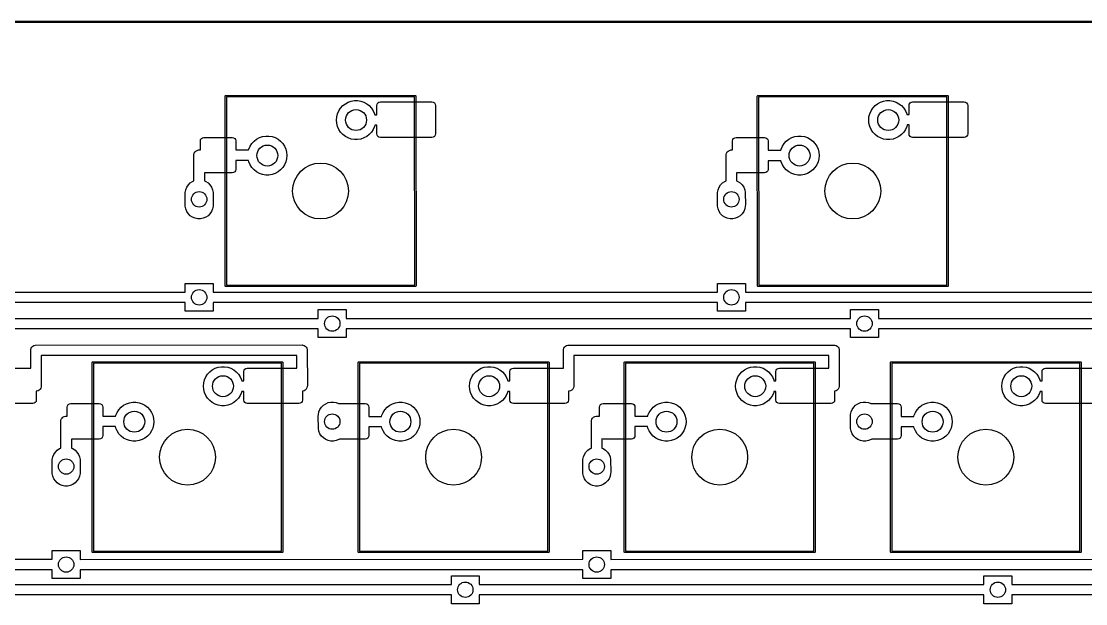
# Model space of a CAD drawing. Extents: x 12 to 499, y -206 to -17.
# Drawn here: x 218.3 to 294.5, y -58.5 to -16.8 of the extents above; entities that cross this region are included whole.
import ezdxf

# ---------------------------------------------------------------- set-up
doc = ezdxf.new("R2010")
doc.units = 0
doc.layers.add('BLACK', color=7, linetype='CONTINUOUS')

msp = doc.modelspace()

# ---------------------------------------------------------------- linework, layer by layer
at = {"layer": 'BLACK', "linetype": 'CONTINUOUS'}
for p, q in [((11.980866, -16.844806), (499.237, -16.841)), ((499.187, -16.937194), (12.046195, -16.940999)), ((232.91108, -22.205), (232.914886, -22.185866)), ((232.914886, -35.794134), (232.91108, -22.205)), ((232.914886, -22.185866), (232.941946, -22.158806)), ((232.941946, -22.158806), (246.53108, -22.155)), ((246.481092, -22.251213), (233.007293, -22.254987)), ((233.007293, -22.254987), (233.011067, -35.728786)), ((241.337886, -22.879987), (241.520353, -22.737967)), ((241.520353, -22.737967), (241.723706, -22.627917)), ((241.723706, -22.627917), (241.9424, -22.55284)), ((241.9424, -22.55284), (242.170469, -22.514782)), ((242.170469, -22.514782), (242.401691, -22.514782)), ((242.401691, -22.514782), (242.62976, -22.55284)), ((242.62976, -22.55284), (242.848454, -22.627917)), ((242.848454, -22.627917), (243.051807, -22.737967)), ((243.051807, -22.737967), (243.234274, -22.879987)), ((243.77208, -22.869), (243.791415, -22.771798)), ((243.791415, -22.771798), (243.846475, -22.689395)), ((243.846475, -22.689395), (243.928878, -22.634335)), ((243.928878, -22.634335), (244.02608, -22.615)), ((244.02608, -22.615), (247.71808, -22.615)), ((246.484866, -35.725012), (246.481092, -22.251213)), ((246.53108, -22.155), (246.550214, -22.158806)), ((246.550214, -22.158806), (246.577274, -22.185866)), ((246.577274, -22.185866), (246.58108, -35.775)), ((247.71808, -22.615), (247.815282, -22.634335)), ((247.815282, -22.634335), (247.897685, -22.689395)), ((247.897685, -22.689395), (247.952745, -22.771798)), ((247.952745, -22.771798), (247.97208, -22.869)), ((271.01107, -22.205), (271.014876, -22.185866)), ((271.014876, -35.794134), (271.01107, -22.205)), ((271.014876, -22.185866), (271.041936, -22.158806)), ((271.041936, -22.158806), (284.63107, -22.155)), ((284.581082, -22.251213), (271.107283, -22.254987)), ((271.107283, -22.254987), (271.111057, -35.728786)), ((279.437876, -22.879987), (279.620343, -22.737967)), ((279.620343, -22.737967), (279.823696, -22.627917)), ((279.823696, -22.627917), (280.04239, -22.55284)), ((280.04239, -22.55284), (280.270459, -22.514782)), ((280.270459, -22.514782), (280.501681, -22.514782)), ((280.501681, -22.514782), (280.72975, -22.55284)), ((280.72975, -22.55284), (280.948444, -22.627917)), ((280.948444, -22.627917), (281.151797, -22.737967)), ((281.151797, -22.737967), (281.334264, -22.879987)), ((281.87207, -22.869), (281.891405, -22.771798)), ((281.891405, -22.771798), (281.946465, -22.689395)), ((281.946465, -22.689395), (282.028868, -22.634335)), ((282.028868, -22.634335), (282.12607, -22.615)), ((282.12607, -22.615), (285.81807, -22.615)), ((284.584856, -35.725012), (284.581082, -22.251213)), ((284.63107, -22.155), (284.650204, -22.158806)), ((284.650204, -22.158806), (284.677264, -22.185866)), ((284.677264, -22.185866), (284.68107, -35.775)), ((285.81807, -22.615), (285.915272, -22.634335)), ((285.915272, -22.634335), (285.997675, -22.689395)), ((285.997675, -22.689395), (286.052735, -22.771798)), ((286.052735, -22.771798), (286.07207, -22.869)), ((240.905174, -23.679568), (240.961936, -23.455421)), ((240.961936, -23.455421), (241.054817, -23.243674)), ((241.054817, -23.243674), (241.181283, -23.050102)), ((241.181283, -23.050102), (241.337886, -22.879987)), ((243.234274, -22.879987), (243.390877, -23.050102)), ((243.390877, -23.050102), (243.517343, -23.243674)), ((243.517343, -23.243674), (243.610224, -23.455421)), ((243.610224, -23.455421), (243.630871, -23.536957)), ((243.630871, -23.536957), (243.77208, -23.53683)), ((243.77208, -23.53683), (243.77208, -22.869)), ((247.97208, -22.869), (247.97208, -24.901)), ((279.005164, -23.679568), (279.061926, -23.455421)), ((279.061926, -23.455421), (279.154807, -23.243674)), ((279.154807, -23.243674), (279.281273, -23.050102)), ((279.281273, -23.050102), (279.437876, -22.879987)), ((281.334264, -22.879987), (281.490867, -23.050102)), ((281.490867, -23.050102), (281.617333, -23.243674)), ((281.617333, -23.243674), (281.710214, -23.455421)), ((281.710214, -23.455421), (281.724541, -23.511997)), ((281.724541, -23.511997), (281.87207, -23.511866)), ((281.87207, -23.511866), (281.87207, -22.869)), ((286.07207, -22.869), (286.07207, -24.901)), ((240.88608, -23.91), (240.905174, -23.679568)), ((240.905174, -24.140432), (240.88608, -23.91)), ((240.961936, -24.364579), (240.905174, -24.140432)), ((241.054817, -24.576326), (240.961936, -24.364579)), ((243.610224, -24.364579), (243.517343, -24.576326)), ((243.630681, -24.283793), (243.610224, -24.364579)), ((243.77208, -24.283666), (243.630681, -24.283793)), ((243.77208, -24.901), (243.77208, -24.283666)), ((278.98607, -23.91), (279.005164, -23.679568)), ((279.005164, -24.140432), (278.98607, -23.91)), ((279.061926, -24.364579), (279.005164, -24.140432)), ((279.154807, -24.576326), (279.061926, -24.364579)), ((281.710214, -24.364579), (281.617333, -24.576326)), ((281.736995, -24.258821), (281.710214, -24.364579)), ((281.87207, -24.258701), (281.736995, -24.258821)), ((281.87207, -24.901), (281.87207, -24.258701)), ((235.373706, -25.167917), (235.5924, -25.09284)), ((235.5924, -25.09284), (235.820469, -25.054782)), ((235.820469, -25.054782), (236.051691, -25.054782)), ((236.051691, -25.054782), (236.27976, -25.09284)), ((236.27976, -25.09284), (236.498454, -25.167917)), ((241.181283, -24.769898), (241.054817, -24.576326)), ((241.337886, -24.940013), (241.181283, -24.769898)), ((241.520353, -25.082033), (241.337886, -24.940013)), ((241.723706, -25.192083), (241.520353, -25.082033)), ((243.051807, -25.082033), (242.848454, -25.192083)), ((243.234274, -24.940013), (243.051807, -25.082033)), ((243.390877, -24.769898), (243.234274, -24.940013)), ((243.517343, -24.576326), (243.390877, -24.769898)), ((243.791415, -24.998202), (243.77208, -24.901)), ((243.846475, -25.080605), (243.791415, -24.998202)), ((243.928878, -25.135665), (243.846475, -25.080605)), ((244.02608, -25.155), (243.928878, -25.135665)), ((247.815282, -25.135665), (247.71808, -25.155)), ((247.897685, -25.080605), (247.815282, -25.135665)), ((247.952745, -24.998202), (247.897685, -25.080605)), ((247.97208, -24.901), (247.952745, -24.998202)), ((273.473696, -25.167917), (273.69239, -25.09284)), ((273.69239, -25.09284), (273.920459, -25.054782)), ((273.920459, -25.054782), (274.151681, -25.054782)), ((274.151681, -25.054782), (274.37975, -25.09284)), ((274.37975, -25.09284), (274.598444, -25.167917)), ((279.281273, -24.769898), (279.154807, -24.576326)), ((279.437876, -24.940013), (279.281273, -24.769898)), ((279.620343, -25.082033), (279.437876, -24.940013)), ((279.823696, -25.192083), (279.620343, -25.082033)), ((281.151797, -25.082033), (280.948444, -25.192083)), ((281.334264, -24.940013), (281.151797, -25.082033)), ((281.490867, -24.769898), (281.334264, -24.940013)), ((281.617333, -24.576326), (281.490867, -24.769898)), ((281.891405, -24.998202), (281.87207, -24.901)), ((281.946465, -25.080605), (281.891405, -24.998202)), ((282.028868, -25.135665), (281.946465, -25.080605)), ((282.12607, -25.155), (282.028868, -25.135665)), ((285.915272, -25.135665), (285.81807, -25.155)), ((285.997675, -25.080605), (285.915272, -25.135665)), ((286.052735, -24.998202), (285.997675, -25.080605)), ((286.07207, -24.901), (286.052735, -24.998202)), ((231.14008, -25.409), (231.159415, -25.311798)), ((231.14008, -26.052904), (231.14008, -25.409)), ((231.159415, -25.311798), (231.214475, -25.229395)), ((231.214475, -25.229395), (231.296878, -25.174335)), ((231.296878, -25.174335), (231.39408, -25.155)), ((231.39408, -25.155), (233.42608, -25.155)), ((233.42608, -25.155), (233.523282, -25.174335)), ((233.523282, -25.174335), (233.605685, -25.229395)), ((233.605685, -25.229395), (233.660745, -25.311798)), ((233.660745, -25.311798), (233.68008, -25.409)), ((233.68008, -25.409), (233.68008, -26.052024)), ((234.611936, -25.995421), (234.704817, -25.783674)), ((234.704817, -25.783674), (234.831283, -25.590102)), ((234.831283, -25.590102), (234.987886, -25.419987)), ((234.987886, -25.419987), (235.170353, -25.277967)), ((235.170353, -25.277967), (235.373706, -25.167917)), ((236.498454, -25.167917), (236.701807, -25.277967)), ((236.701807, -25.277967), (236.884274, -25.419987)), ((236.884274, -25.419987), (237.040877, -25.590102)), ((237.040877, -25.590102), (237.167343, -25.783674)), ((237.167343, -25.783674), (237.260224, -25.995421)), ((241.9424, -25.26716), (241.723706, -25.192083)), ((242.170469, -25.305218), (241.9424, -25.26716)), ((242.401691, -25.305218), (242.170469, -25.305218)), ((242.62976, -25.26716), (242.401691, -25.305218)), ((242.848454, -25.192083), (242.62976, -25.26716)), ((247.71808, -25.155), (244.02608, -25.155)), ((269.24007, -25.409), (269.259405, -25.311798)), ((269.24007, -26.052904), (269.24007, -25.409)), ((269.259405, -25.311798), (269.314465, -25.229395)), ((269.314465, -25.229395), (269.396868, -25.174335)), ((269.396868, -25.174335), (269.49407, -25.155)), ((269.49407, -25.155), (271.52607, -25.155)), ((271.52607, -25.155), (271.623272, -25.174335)), ((271.623272, -25.174335), (271.705675, -25.229395)), ((271.705675, -25.229395), (271.760735, -25.311798)), ((271.760735, -25.311798), (271.78007, -25.409)), ((271.78007, -25.409), (271.78007, -26.077038)), ((272.711926, -25.995421), (272.804807, -25.783674)), ((272.804807, -25.783674), (272.931273, -25.590102)), ((272.931273, -25.590102), (273.087876, -25.419987)), ((273.087876, -25.419987), (273.270343, -25.277967)), ((273.270343, -25.277967), (273.473696, -25.167917)), ((274.598444, -25.167917), (274.801797, -25.277967)), ((274.801797, -25.277967), (274.984264, -25.419987)), ((274.984264, -25.419987), (275.140867, -25.590102)), ((275.140867, -25.590102), (275.267333, -25.783674)), ((275.267333, -25.783674), (275.360214, -25.995421)), ((280.04239, -25.26716), (279.823696, -25.192083)), ((280.270459, -25.305218), (280.04239, -25.26716)), ((280.501681, -25.305218), (280.270459, -25.305218)), ((280.72975, -25.26716), (280.501681, -25.305218)), ((280.948444, -25.192083), (280.72975, -25.26716)), ((285.81807, -25.155), (282.12607, -25.155)), ((230.68108, -26.425), (230.684288, -26.376053)), ((230.682916, -28.262389), (230.68108, -26.425)), ((230.684288, -26.376053), (230.709625, -26.281494)), ((230.709625, -26.281494), (230.758572, -26.196714)), ((230.758572, -26.196714), (230.827794, -26.127492)), ((230.827794, -26.127492), (230.912574, -26.078545)), ((230.912574, -26.078545), (231.007133, -26.053208)), ((231.007133, -26.053208), (231.14008, -26.052904)), ((233.68008, -26.052024), (234.59781, -26.0512)), ((234.59781, -26.0512), (234.611936, -25.995421)), ((237.260224, -25.995421), (237.316986, -26.219568)), ((237.316986, -26.219568), (237.33608, -26.45)), ((237.33608, -26.45), (237.316986, -26.680432)), ((268.78107, -26.425), (268.784278, -26.376053)), ((268.782906, -28.262389), (268.78107, -26.425)), ((268.784278, -26.376053), (268.809615, -26.281494)), ((268.809615, -26.281494), (268.858562, -26.196714)), ((268.858562, -26.196714), (268.927784, -26.127492)), ((268.927784, -26.127492), (269.012564, -26.078545)), ((269.012564, -26.078545), (269.107123, -26.053208)), ((269.107123, -26.053208), (269.24007, -26.052904)), ((271.78007, -26.077038), (272.691466, -26.076215)), ((272.691466, -26.076215), (272.711926, -25.995421)), ((275.360214, -25.995421), (275.416976, -26.219568)), ((275.416976, -26.219568), (275.43607, -26.45)), ((275.43607, -26.45), (275.416976, -26.680432)), ((234.584958, -26.798048), (233.68008, -26.79886)), ((233.68008, -26.79886), (233.68008, -27.441)), ((234.611936, -26.904579), (234.584958, -26.798048)), ((234.704817, -27.116326), (234.611936, -26.904579)), ((234.831283, -27.309898), (234.704817, -27.116326)), ((234.987886, -27.480013), (234.831283, -27.309898)), ((237.040877, -27.309898), (236.884274, -27.480013)), ((237.167343, -27.116326), (237.040877, -27.309898)), ((237.260224, -26.904579), (237.167343, -27.116326)), ((237.316986, -26.680432), (237.260224, -26.904579)), ((272.69128, -26.823051), (271.78007, -26.823874)), ((271.78007, -26.823874), (271.78007, -27.441)), ((272.711926, -26.904579), (272.69128, -26.823051)), ((272.804807, -27.116326), (272.711926, -26.904579)), ((272.931273, -27.309898), (272.804807, -27.116326)), ((273.087876, -27.480013), (272.931273, -27.309898)), ((275.140867, -27.309898), (274.984264, -27.480013)), ((275.267333, -27.116326), (275.140867, -27.309898)), ((275.360214, -26.904579), (275.267333, -27.116326)), ((275.416976, -26.680432), (275.360214, -26.904579)), ((233.42608, -27.695), (231.429191, -27.695)), ((231.429191, -27.695), (231.429757, -28.262602)), ((233.523282, -27.675665), (233.42608, -27.695)), ((233.605685, -27.620605), (233.523282, -27.675665)), ((233.660745, -27.538202), (233.605685, -27.620605)), ((233.68008, -27.441), (233.660745, -27.538202)), ((235.170353, -27.622033), (234.987886, -27.480013)), ((235.373706, -27.732083), (235.170353, -27.622033)), ((235.5924, -27.80716), (235.373706, -27.732083)), ((235.820469, -27.845218), (235.5924, -27.80716)), ((236.051691, -27.845218), (235.820469, -27.845218)), ((236.27976, -27.80716), (236.051691, -27.845218)), ((236.498454, -27.732083), (236.27976, -27.80716)), ((236.701807, -27.622033), (236.498454, -27.732083)), ((236.884274, -27.480013), (236.701807, -27.622033)), ((271.52607, -27.695), (269.529181, -27.695)), ((269.529181, -27.695), (269.529747, -28.262602)), ((271.623272, -27.675665), (271.52607, -27.695)), ((271.705675, -27.620605), (271.623272, -27.675665)), ((271.760735, -27.538202), (271.705675, -27.620605)), ((271.78007, -27.441), (271.760735, -27.538202)), ((273.270343, -27.622033), (273.087876, -27.480013)), ((273.473696, -27.732083), (273.270343, -27.622033)), ((273.69239, -27.80716), (273.473696, -27.732083)), ((273.920459, -27.845218), (273.69239, -27.80716)), ((274.151681, -27.845218), (273.920459, -27.845218)), ((274.37975, -27.80716), (274.151681, -27.845218)), ((274.598444, -27.732083), (274.37975, -27.80716)), ((274.801797, -27.622033), (274.598444, -27.732083)), ((274.984264, -27.480013), (274.801797, -27.622033)), ((230.060895, -29.086983), (230.09914, -28.894715)), ((230.09914, -28.894715), (230.174159, -28.713603)), ((230.174159, -28.713603), (230.28307, -28.550607)), ((230.28307, -28.550607), (230.421687, -28.41199)), ((230.421687, -28.41199), (230.584683, -28.303079)), ((230.584683, -28.303079), (230.682916, -28.262389)), ((231.429757, -28.262602), (231.527477, -28.303079)), ((231.527477, -28.303079), (231.690473, -28.41199)), ((231.690473, -28.41199), (231.82909, -28.550607)), ((231.82909, -28.550607), (231.938001, -28.713603)), ((231.938001, -28.713603), (232.01302, -28.894715)), ((232.01302, -28.894715), (232.051265, -29.086983)), ((268.160885, -29.086983), (268.19913, -28.894715)), ((268.19913, -28.894715), (268.274149, -28.713603)), ((268.274149, -28.713603), (268.38306, -28.550607)), ((268.38306, -28.550607), (268.521677, -28.41199)), ((268.521677, -28.41199), (268.684673, -28.303079)), ((268.684673, -28.303079), (268.782906, -28.262389)), ((269.529747, -28.262602), (269.627467, -28.303079)), ((269.627467, -28.303079), (269.790463, -28.41199)), ((269.790463, -28.41199), (269.92908, -28.550607)), ((269.92908, -28.550607), (270.037991, -28.713603)), ((270.037991, -28.713603), (270.11301, -28.894715)), ((270.11301, -28.894715), (270.151255, -29.086983)), ((230.05608, -29.185), (230.060895, -29.086983)), ((230.060895, -30.083017), (230.05608, -29.185)), ((232.051265, -29.086983), (232.05608, -29.985)), ((268.15607, -29.185), (268.160885, -29.086983)), ((268.160885, -30.083017), (268.15607, -29.185)), ((270.151255, -29.086983), (270.15607, -29.985)), ((230.09914, -30.275285), (230.060895, -30.083017)), ((230.174159, -30.456397), (230.09914, -30.275285)), ((230.28307, -30.619393), (230.174159, -30.456397)), ((231.938001, -30.456397), (231.82909, -30.619393)), ((232.01302, -30.275285), (231.938001, -30.456397)), ((232.051265, -30.083017), (232.01302, -30.275285)), ((232.05608, -29.985), (232.051265, -30.083017)), ((268.19913, -30.275285), (268.160885, -30.083017)), ((268.274149, -30.456397), (268.19913, -30.275285)), ((268.38306, -30.619393), (268.274149, -30.456397)), ((270.037991, -30.456397), (269.92908, -30.619393)), ((270.11301, -30.275285), (270.037991, -30.456397)), ((270.151255, -30.083017), (270.11301, -30.275285)), ((270.15607, -29.985), (270.151255, -30.083017)), ((230.421687, -30.75801), (230.28307, -30.619393)), ((230.584683, -30.866921), (230.421687, -30.75801)), ((230.765795, -30.94194), (230.584683, -30.866921)), ((230.958063, -30.980185), (230.765795, -30.94194)), ((231.154097, -30.980185), (230.958063, -30.980185)), ((231.346365, -30.94194), (231.154097, -30.980185)), ((231.527477, -30.866921), (231.346365, -30.94194)), ((231.690473, -30.75801), (231.527477, -30.866921)), ((231.82909, -30.619393), (231.690473, -30.75801)), ((268.521677, -30.75801), (268.38306, -30.619393)), ((268.684673, -30.866921), (268.521677, -30.75801)), ((268.865785, -30.94194), (268.684673, -30.866921)), ((269.058053, -30.980185), (268.865785, -30.94194)), ((269.254087, -30.980185), (269.058053, -30.980185)), ((269.446355, -30.94194), (269.254087, -30.980185)), ((269.627467, -30.866921), (269.446355, -30.94194)), ((269.790463, -30.75801), (269.627467, -30.866921)), ((269.92908, -30.619393), (269.790463, -30.75801)), ((230.05608, -36.225084), (230.05608, -35.6)), ((230.05608, -35.6), (232.05608, -35.6)), ((232.05608, -35.6), (232.05608, -36.228119)), ((232.941946, -35.821194), (232.914886, -35.794134)), ((233.011067, -35.728786), (246.484866, -35.725012)), ((246.577274, -35.794134), (246.550214, -35.821194)), ((246.58108, -35.775), (246.577274, -35.794134)), ((268.15607, -36.225084), (268.15607, -35.6)), ((268.15607, -35.6), (270.15607, -35.6)), ((270.15607, -35.6), (270.15607, -36.228119)), ((271.041936, -35.821194), (271.014876, -35.794134)), ((271.111057, -35.728786), (284.584856, -35.725012)), ((284.677264, -35.794134), (284.650204, -35.821194)), ((284.68107, -35.775), (284.677264, -35.794134)), ((194.006058, -36.228119), (230.05608, -36.225084)), ((232.05608, -36.228119), (268.15607, -36.225084)), ((232.96108, -35.825), (232.941946, -35.821194)), ((246.550214, -35.821194), (232.96108, -35.825)), ((270.15607, -36.228119), (306.25604, -36.225084)), ((271.06107, -35.825), (271.041936, -35.821194)), ((284.650204, -35.821194), (271.06107, -35.825)), ((230.05608, -36.97188), (194.006058, -36.974915)), ((230.05608, -37.6), (230.05608, -36.97188)), ((268.15607, -36.97188), (232.05608, -36.974915)), ((232.05608, -36.974915), (232.05608, -37.6)), ((268.15607, -37.6), (268.15607, -36.97188)), ((306.25604, -36.97188), (270.15607, -36.974915)), ((270.15607, -36.974915), (270.15607, -37.6)), ((232.05608, -37.6), (230.05608, -37.6)), ((239.584058, -38.104084), (239.584058, -37.479)), ((239.584058, -37.479), (241.584058, -37.479)), ((241.584058, -37.479), (241.584058, -38.107119)), ((270.15607, -37.6), (268.15607, -37.6)), ((277.684058, -38.104084), (277.684058, -37.479)), ((277.684058, -37.479), (279.684058, -37.479)), ((279.684058, -37.479), (279.684058, -38.107129)), ((203.484058, -38.107119), (239.584058, -38.104084)), ((239.584058, -38.85088), (203.484058, -38.853915)), ((239.584058, -39.479), (239.584058, -38.85088)), ((241.584058, -38.107119), (277.684058, -38.104084)), ((277.684058, -38.85088), (241.584058, -38.853915)), ((241.584058, -38.853915), (241.584058, -39.479)), ((277.684058, -39.479), (277.684058, -38.85088)), ((279.684058, -38.107129), (320.457658, -38.104074)), ((320.457658, -38.85087), (279.684058, -38.853925)), ((279.684058, -38.853925), (279.684058, -39.479)), ((241.584058, -39.479), (239.584058, -39.479)), ((279.684058, -39.479), (277.684058, -39.479)), ((219.000058, -40.384), (219.003266, -40.335053)), ((219.00163, -41.664997), (219.000058, -40.384)), ((219.003266, -40.335053), (219.028603, -40.240494)), ((219.028603, -40.240494), (219.07755, -40.155714)), ((219.07755, -40.155714), (219.146772, -40.086492)), ((219.146772, -40.086492), (219.231552, -40.037545)), ((219.231552, -40.037545), (219.326111, -40.012208)), ((219.326111, -40.012208), (238.425058, -40.009)), ((238.425058, -40.009), (238.474005, -40.012208)), ((238.474005, -40.012208), (238.568564, -40.037545)), ((238.568564, -40.037545), (238.653344, -40.086492)), ((238.653344, -40.086492), (238.722566, -40.155714)), ((238.722566, -40.155714), (238.771513, -40.240494)), ((238.771513, -40.240494), (238.79685, -40.335053)), ((238.79685, -40.335053), (238.800058, -42.934997)), ((257.131058, -40.39), (257.134266, -40.341053)), ((257.134266, -40.341053), (257.159603, -40.246494)), ((257.159603, -40.246494), (257.20855, -40.161714)), ((257.20855, -40.161714), (257.277772, -40.092492)), ((257.277772, -40.092492), (257.362552, -40.043545)), ((257.362552, -40.043545), (257.457111, -40.018208)), ((257.457111, -40.018208), (276.506058, -40.015)), ((276.506058, -40.015), (276.555005, -40.018208)), ((276.555005, -40.018208), (276.649564, -40.043545)), ((276.649564, -40.043545), (276.734344, -40.092492)), ((276.734344, -40.092492), (276.803566, -40.161714)), ((276.803566, -40.161714), (276.852513, -40.246494)), ((276.852513, -40.246494), (276.87785, -40.341053)), ((276.87785, -40.341053), (276.881058, -42.934997)), ((238.050516, -40.755863), (219.74737, -40.758937)), ((219.74737, -40.758937), (219.750058, -42.9494)), ((238.051639, -41.664997), (238.050516, -40.755863)), ((257.132635, -41.664997), (257.131058, -40.39)), ((276.131517, -40.761863), (257.878374, -40.764937)), ((257.878374, -40.764937), (257.881058, -42.934997)), ((276.132635, -41.664997), (276.131517, -40.761863)), ((215.45102, -41.664997), (219.00163, -41.664997)), ((223.38601, -41.254997), (223.389816, -41.235863)), ((223.389816, -54.844131), (223.38601, -41.254997)), ((223.389816, -41.235863), (223.416876, -41.208803)), ((223.416876, -41.208803), (237.00601, -41.204997)), ((236.956022, -41.30121), (223.482223, -41.304984)), ((223.482223, -41.304984), (223.485997, -54.778783)), ((231.812816, -41.929984), (231.995283, -41.787964)), ((231.995283, -41.787964), (232.198636, -41.677914)), ((232.198636, -41.677914), (232.41733, -41.602837)), ((232.41733, -41.602837), (232.645399, -41.564779)), ((232.645399, -41.564779), (232.876621, -41.564779)), ((232.876621, -41.564779), (233.10469, -41.602837)), ((233.10469, -41.602837), (233.323384, -41.677914)), ((233.323384, -41.677914), (233.526737, -41.787964)), ((233.526737, -41.787964), (233.709204, -41.929984)), ((234.24701, -41.918997), (234.266345, -41.821795)), ((234.266345, -41.821795), (234.321405, -41.739392)), ((234.321405, -41.739392), (234.403808, -41.684332)), ((234.403808, -41.684332), (234.50101, -41.664997)), ((234.50101, -41.664997), (238.051639, -41.664997)), ((236.959796, -54.775009), (236.956022, -41.30121)), ((237.00601, -41.204997), (237.025144, -41.208803)), ((237.025144, -41.208803), (237.052204, -41.235863)), ((237.052204, -41.235863), (237.05601, -54.824997)), ((242.43599, -41.254997), (242.439796, -41.235863)), ((242.439796, -54.844131), (242.43599, -41.254997)), ((242.439796, -41.235863), (242.466856, -41.208803)), ((242.466856, -41.208803), (256.05599, -41.204997)), ((256.006002, -41.30121), (242.532203, -41.304984)), ((242.532203, -41.304984), (242.535977, -54.778783)), ((250.862796, -41.929984), (251.045263, -41.787964)), ((251.045263, -41.787964), (251.248616, -41.677914)), ((251.248616, -41.677914), (251.46731, -41.602837)), ((251.46731, -41.602837), (251.695379, -41.564779)), ((251.695379, -41.564779), (251.926601, -41.564779)), ((251.926601, -41.564779), (252.15467, -41.602837)), ((252.15467, -41.602837), (252.373364, -41.677914)), ((252.373364, -41.677914), (252.576717, -41.787964)), ((252.576717, -41.787964), (252.759184, -41.929984)), ((253.29699, -41.918997), (253.316325, -41.821795)), ((253.316325, -41.821795), (253.371385, -41.739392)), ((253.371385, -41.739392), (253.453788, -41.684332)), ((253.453788, -41.684332), (253.55099, -41.664997)), ((253.55099, -41.664997), (257.132635, -41.664997)), ((256.009776, -54.775009), (256.006002, -41.30121)), ((256.05599, -41.204997), (256.075124, -41.208803)), ((256.075124, -41.208803), (256.102184, -41.235863)), ((256.102184, -41.235863), (256.10599, -54.824997)), ((261.48598, -41.254997), (261.489786, -41.235863)), ((261.489786, -54.844131), (261.48598, -41.254997)), ((261.489786, -41.235863), (261.516846, -41.208803)), ((261.516846, -41.208803), (275.10598, -41.204997)), ((275.055992, -41.30121), (261.582193, -41.304984)), ((261.582193, -41.304984), (261.585967, -54.778783)), ((269.912786, -41.929984), (270.095253, -41.787964)), ((270.095253, -41.787964), (270.298606, -41.677914)), ((270.298606, -41.677914), (270.5173, -41.602837)), ((270.5173, -41.602837), (270.745369, -41.564779)), ((270.745369, -41.564779), (270.976591, -41.564779)), ((270.976591, -41.564779), (271.20466, -41.602837)), ((271.20466, -41.602837), (271.423354, -41.677914)), ((271.423354, -41.677914), (271.626707, -41.787964)), ((271.626707, -41.787964), (271.809174, -41.929984)), ((272.34698, -41.918997), (272.366315, -41.821795)), ((272.366315, -41.821795), (272.421375, -41.739392)), ((272.421375, -41.739392), (272.503778, -41.684332)), ((272.503778, -41.684332), (272.60098, -41.664997)), ((272.60098, -41.664997), (276.132635, -41.664997)), ((275.059766, -54.775009), (275.055992, -41.30121)), ((275.10598, -41.204997), (275.125114, -41.208803)), ((275.125114, -41.208803), (275.152174, -41.235863)), ((275.152174, -41.235863), (275.15598, -54.824997)), ((280.53597, -41.254997), (280.539776, -41.235863)), ((280.539776, -54.844131), (280.53597, -41.254997)), ((280.539776, -41.235863), (280.566836, -41.208803)), ((280.566836, -41.208803), (294.15597, -41.204997)), ((294.105982, -41.30121), (280.632183, -41.304984)), ((280.632183, -41.304984), (280.635957, -54.778783)), ((288.962776, -41.929984), (289.145243, -41.787964)), ((289.145243, -41.787964), (289.348596, -41.677914)), ((289.348596, -41.677914), (289.56729, -41.602837)), ((289.56729, -41.602837), (289.795359, -41.564779)), ((289.795359, -41.564779), (290.026581, -41.564779)), ((290.026581, -41.564779), (290.25465, -41.602837)), ((290.25465, -41.602837), (290.473344, -41.677914)), ((290.473344, -41.677914), (290.676697, -41.787964)), ((290.676697, -41.787964), (290.859164, -41.929984)), ((291.39697, -41.918997), (291.416305, -41.821795)), ((291.416305, -41.821795), (291.471365, -41.739392)), ((291.471365, -41.739392), (291.553768, -41.684332)), ((291.553768, -41.684332), (291.65097, -41.664997)), ((291.65097, -41.664997), (295.227055, -41.664997)), ((294.109756, -54.775009), (294.105982, -41.30121)), ((294.15597, -41.204997), (294.175104, -41.208803)), ((294.175104, -41.208803), (294.202164, -41.235863)), ((294.202164, -41.235863), (294.20597, -54.824997)), ((231.380104, -42.729565), (231.436866, -42.505418)), ((231.436866, -42.505418), (231.529747, -42.293671)), ((231.529747, -42.293671), (231.656213, -42.100099)), ((231.656213, -42.100099), (231.812816, -41.929984)), ((233.709204, -41.929984), (233.865807, -42.100099)), ((233.865807, -42.100099), (233.992273, -42.293671)), ((233.992273, -42.293671), (234.085154, -42.505418)), ((234.085154, -42.505418), (234.105807, -42.586974)), ((234.105807, -42.586974), (234.24701, -42.58685)), ((234.24701, -42.58685), (234.24701, -41.918997)), ((250.430084, -42.729565), (250.486846, -42.505418)), ((250.486846, -42.505418), (250.579727, -42.293671)), ((250.579727, -42.293671), (250.706193, -42.100099)), ((250.706193, -42.100099), (250.862796, -41.929984)), ((252.759184, -41.929984), (252.915787, -42.100099)), ((252.915787, -42.100099), (253.042253, -42.293671)), ((253.042253, -42.293671), (253.135134, -42.505418)), ((253.135134, -42.505418), (253.155787, -42.586974)), ((253.155787, -42.586974), (253.29699, -42.58685)), ((253.29699, -42.58685), (253.29699, -41.918997)), ((269.480074, -42.729565), (269.536836, -42.505418)), ((269.536836, -42.505418), (269.629717, -42.293671)), ((269.629717, -42.293671), (269.756183, -42.100099)), ((269.756183, -42.100099), (269.912786, -41.929984)), ((271.809174, -41.929984), (271.965777, -42.100099)), ((271.965777, -42.100099), (272.092243, -42.293671)), ((272.092243, -42.293671), (272.185124, -42.505418)), ((272.185124, -42.505418), (272.205771, -42.586954)), ((272.205771, -42.586954), (272.34698, -42.586827)), ((272.34698, -42.586827), (272.34698, -41.918997)), ((288.530064, -42.729565), (288.586826, -42.505418)), ((288.586826, -42.505418), (288.679707, -42.293671)), ((288.679707, -42.293671), (288.806173, -42.100099)), ((288.806173, -42.100099), (288.962776, -41.929984)), ((290.859164, -41.929984), (291.015767, -42.100099)), ((291.015767, -42.100099), (291.142233, -42.293671)), ((291.142233, -42.293671), (291.235114, -42.505418)), ((291.235114, -42.505418), (291.255881, -42.587425)), ((291.255881, -42.587425), (291.39697, -42.587346)), ((291.39697, -42.587346), (291.39697, -41.918997)), ((219.424005, -43.321192), (219.39702, -43.321232)), ((219.39702, -43.321232), (219.39702, -43.950997)), ((219.518564, -43.295855), (219.424005, -43.321192)), ((219.603344, -43.246908), (219.518564, -43.295855)), ((219.672566, -43.177686), (219.603344, -43.246908)), ((219.721513, -43.092906), (219.672566, -43.177686)), ((219.74685, -42.998347), (219.721513, -43.092906)), ((219.750058, -42.9494), (219.74685, -42.998347)), ((231.36101, -42.959997), (231.380104, -42.729565)), ((231.380104, -43.190429), (231.36101, -42.959997)), ((231.436866, -43.414576), (231.380104, -43.190429)), ((231.529747, -43.626323), (231.436866, -43.414576)), ((234.085154, -43.414576), (233.992273, -43.626323)), ((234.105606, -43.33381), (234.085154, -43.414576)), ((234.24701, -43.333685), (234.105606, -43.33381)), ((234.24701, -43.950997), (234.24701, -43.333685)), ((238.474005, -43.306789), (238.44701, -43.306829)), ((238.44701, -43.306829), (238.44701, -43.950997)), ((238.568564, -43.281452), (238.474005, -43.306789)), ((238.653344, -43.232505), (238.568564, -43.281452)), ((238.722566, -43.163283), (238.653344, -43.232505)), ((238.771513, -43.078503), (238.722566, -43.163283)), ((238.79685, -42.983944), (238.771513, -43.078503)), ((238.800058, -42.934997), (238.79685, -42.983944)), ((250.41099, -42.959997), (250.430084, -42.729565)), ((250.430084, -43.190429), (250.41099, -42.959997)), ((250.486846, -43.414576), (250.430084, -43.190429)), ((250.579727, -43.626323), (250.486846, -43.414576)), ((253.135134, -43.414576), (253.042253, -43.626323)), ((253.155586, -43.33381), (253.135134, -43.414576)), ((253.29699, -43.333685), (253.155586, -43.33381)), ((253.29699, -43.950997), (253.29699, -43.333685)), ((257.555005, -43.306789), (257.49699, -43.306875)), ((257.49699, -43.306875), (257.49699, -43.950997)), ((257.649564, -43.281452), (257.555005, -43.306789)), ((257.734344, -43.232505), (257.649564, -43.281452)), ((257.803566, -43.163283), (257.734344, -43.232505)), ((257.852513, -43.078503), (257.803566, -43.163283)), ((257.87785, -42.983944), (257.852513, -43.078503)), ((257.881058, -42.934997), (257.87785, -42.983944)), ((269.46098, -42.959997), (269.480074, -42.729565)), ((269.480074, -43.190429), (269.46098, -42.959997)), ((269.536836, -43.414576), (269.480074, -43.190429)), ((269.629717, -43.626323), (269.536836, -43.414576)), ((272.185124, -43.414576), (272.092243, -43.626323)), ((272.205581, -43.33379), (272.185124, -43.414576)), ((272.34698, -43.333663), (272.205581, -43.33379)), ((272.34698, -43.950997), (272.34698, -43.333663)), ((276.555005, -43.306789), (276.54698, -43.306801)), ((276.54698, -43.306801), (276.54698, -43.950997)), ((276.649564, -43.281452), (276.555005, -43.306789)), ((276.734344, -43.232505), (276.649564, -43.281452)), ((276.803566, -43.163283), (276.734344, -43.232505)), ((276.852513, -43.078503), (276.803566, -43.163283)), ((276.87785, -42.983944), (276.852513, -43.078503)), ((276.881058, -42.934997), (276.87785, -42.983944)), ((288.51097, -42.959997), (288.530064, -42.729565)), ((288.530064, -43.190429), (288.51097, -42.959997)), ((288.586826, -43.414576), (288.530064, -43.190429)), ((288.679707, -43.626323), (288.586826, -43.414576)), ((291.235114, -43.414576), (291.142233, -43.626323)), ((291.255456, -43.334245), (291.235114, -43.414576)), ((291.39697, -43.334166), (291.255456, -43.334245)), ((291.39697, -43.950997), (291.39697, -43.334166)), ((219.240222, -44.185662), (219.14302, -44.204997)), ((219.322625, -44.130602), (219.240222, -44.185662)), ((219.377685, -44.048199), (219.322625, -44.130602)), ((219.39702, -43.950997), (219.377685, -44.048199)), ((225.848636, -44.217914), (226.06733, -44.142837)), ((226.06733, -44.142837), (226.295399, -44.104779)), ((226.295399, -44.104779), (226.526621, -44.104779)), ((226.526621, -44.104779), (226.75469, -44.142837)), ((226.75469, -44.142837), (226.973384, -44.217914)), ((231.656213, -43.819895), (231.529747, -43.626323)), ((231.812816, -43.99001), (231.656213, -43.819895)), ((231.995283, -44.13203), (231.812816, -43.99001)), ((232.198636, -44.24208), (231.995283, -44.13203)), ((233.526737, -44.13203), (233.323384, -44.24208)), ((233.709204, -43.99001), (233.526737, -44.13203)), ((233.865807, -43.819895), (233.709204, -43.99001)), ((233.992273, -43.626323), (233.865807, -43.819895)), ((234.266345, -44.048199), (234.24701, -43.950997)), ((234.321405, -44.130602), (234.266345, -44.048199)), ((234.403808, -44.185662), (234.321405, -44.130602)), ((234.50101, -44.204997), (234.403808, -44.185662)), ((238.290212, -44.185662), (238.19301, -44.204997)), ((238.372615, -44.130602), (238.290212, -44.185662)), ((238.427675, -44.048199), (238.372615, -44.130602)), ((238.44701, -43.950997), (238.427675, -44.048199)), ((240.112661, -44.212079), (240.293773, -44.13706)), ((240.293773, -44.13706), (240.486041, -44.098815)), ((240.486041, -44.098815), (240.682075, -44.098815)), ((240.682075, -44.098815), (240.874343, -44.13706)), ((240.874343, -44.13706), (241.038358, -44.204997)), ((244.898616, -44.217914), (245.11731, -44.142837)), ((245.11731, -44.142837), (245.345379, -44.104779)), ((245.345379, -44.104779), (245.576601, -44.104779)), ((245.576601, -44.104779), (245.80467, -44.142837)), ((245.80467, -44.142837), (246.023364, -44.217914)), ((250.706193, -43.819895), (250.579727, -43.626323)), ((250.862796, -43.99001), (250.706193, -43.819895)), ((251.045263, -44.13203), (250.862796, -43.99001)), ((251.248616, -44.24208), (251.045263, -44.13203)), ((252.576717, -44.13203), (252.373364, -44.24208)), ((252.759184, -43.99001), (252.576717, -44.13203)), ((252.915787, -43.819895), (252.759184, -43.99001)), ((253.042253, -43.626323), (252.915787, -43.819895)), ((253.316325, -44.048199), (253.29699, -43.950997)), ((253.371385, -44.130602), (253.316325, -44.048199)), ((253.453788, -44.185662), (253.371385, -44.130602)), ((253.55099, -44.204997), (253.453788, -44.185662)), ((257.340192, -44.185662), (257.24299, -44.204997)), ((257.422595, -44.130602), (257.340192, -44.185662)), ((257.477655, -44.048199), (257.422595, -44.130602)), ((257.49699, -43.950997), (257.477655, -44.048199)), ((263.948606, -44.217914), (264.1673, -44.142837)), ((264.1673, -44.142837), (264.395369, -44.104779)), ((264.395369, -44.104779), (264.626591, -44.104779)), ((264.626591, -44.104779), (264.85466, -44.142837)), ((264.85466, -44.142837), (265.073354, -44.217914)), ((269.756183, -43.819895), (269.629717, -43.626323)), ((269.912786, -43.99001), (269.756183, -43.819895)), ((270.095253, -44.13203), (269.912786, -43.99001)), ((270.298606, -44.24208), (270.095253, -44.13203)), ((271.626707, -44.13203), (271.423354, -44.24208)), ((271.809174, -43.99001), (271.626707, -44.13203)), ((271.965777, -43.819895), (271.809174, -43.99001)), ((272.092243, -43.626323), (271.965777, -43.819895)), ((272.366315, -44.048199), (272.34698, -43.950997)), ((272.421375, -44.130602), (272.366315, -44.048199)), ((272.503778, -44.185662), (272.421375, -44.130602)), ((272.60098, -44.204997), (272.503778, -44.185662)), ((276.390182, -44.185662), (276.29298, -44.204997)), ((276.472585, -44.130602), (276.390182, -44.185662)), ((276.527645, -44.048199), (276.472585, -44.130602)), ((276.54698, -43.950997), (276.527645, -44.048199)), ((278.212661, -44.212079), (278.393773, -44.13706)), ((278.393773, -44.13706), (278.586041, -44.098815)), ((278.586041, -44.098815), (278.782075, -44.098815)), ((278.782075, -44.098815), (278.974343, -44.13706)), ((278.974343, -44.13706), (279.138358, -44.204997)), ((282.998596, -44.217914), (283.21729, -44.142837)), ((283.21729, -44.142837), (283.445359, -44.104779)), ((283.445359, -44.104779), (283.676581, -44.104779)), ((283.676581, -44.104779), (283.90465, -44.142837)), ((283.90465, -44.142837), (284.123344, -44.217914)), ((288.806173, -43.819895), (288.679707, -43.626323)), ((288.962776, -43.99001), (288.806173, -43.819895)), ((289.145243, -44.13203), (288.962776, -43.99001)), ((289.348596, -44.24208), (289.145243, -44.13203)), ((290.676697, -44.13203), (290.473344, -44.24208)), ((290.859164, -43.99001), (290.676697, -44.13203)), ((291.015767, -43.819895), (290.859164, -43.99001)), ((291.142233, -43.626323), (291.015767, -43.819895)), ((291.416305, -44.048199), (291.39697, -43.950997)), ((291.471365, -44.130602), (291.416305, -44.048199)), ((291.553768, -44.185662), (291.471365, -44.130602)), ((291.65097, -44.204997), (291.553768, -44.185662)), ((219.14302, -44.204997), (215.45102, -44.204997)), ((221.61501, -44.458997), (221.634345, -44.361795)), ((221.61501, -45.102907), (221.61501, -44.458997)), ((221.634345, -44.361795), (221.689405, -44.279392)), ((221.689405, -44.279392), (221.771808, -44.224332)), ((221.771808, -44.224332), (221.86901, -44.204997)), ((221.86901, -44.204997), (223.90101, -44.204997)), ((223.90101, -44.204997), (223.998212, -44.224332)), ((223.998212, -44.224332), (224.080615, -44.279392)), ((224.080615, -44.279392), (224.135675, -44.361795)), ((224.135675, -44.361795), (224.15501, -44.458997)), ((224.15501, -44.458997), (224.15501, -45.102021)), ((225.086866, -45.045418), (225.179747, -44.833671)), ((225.179747, -44.833671), (225.306213, -44.640099)), ((225.306213, -44.640099), (225.462816, -44.469984)), ((225.462816, -44.469984), (225.645283, -44.327964)), ((225.645283, -44.327964), (225.848636, -44.217914)), ((226.973384, -44.217914), (227.176737, -44.327964)), ((227.176737, -44.327964), (227.359204, -44.469984)), ((227.359204, -44.469984), (227.515807, -44.640099)), ((227.515807, -44.640099), (227.642273, -44.833671)), ((227.642273, -44.833671), (227.735154, -45.045418)), ((232.41733, -44.317157), (232.198636, -44.24208)), ((232.645399, -44.355215), (232.41733, -44.317157)), ((232.876621, -44.355215), (232.645399, -44.355215)), ((233.10469, -44.317157), (232.876621, -44.355215)), ((233.323384, -44.24208), (233.10469, -44.317157)), ((238.19301, -44.204997), (234.50101, -44.204997)), ((239.588873, -44.995983), (239.627118, -44.803715)), ((239.627118, -44.803715), (239.702137, -44.622603)), ((239.702137, -44.622603), (239.811048, -44.459607)), ((239.811048, -44.459607), (239.949665, -44.32099)), ((239.949665, -44.32099), (240.112661, -44.212079)), ((241.038358, -44.204997), (242.95099, -44.204997)), ((242.95099, -44.204997), (243.048192, -44.224332)), ((243.048192, -44.224332), (243.130595, -44.279392)), ((243.130595, -44.279392), (243.185655, -44.361795)), ((243.185655, -44.361795), (243.20499, -44.458997)), ((243.20499, -44.458997), (243.20499, -45.126449)), ((244.136846, -45.045418), (244.229727, -44.833671)), ((244.229727, -44.833671), (244.356193, -44.640099)), ((244.356193, -44.640099), (244.512796, -44.469984)), ((244.512796, -44.469984), (244.695263, -44.327964)), ((244.695263, -44.327964), (244.898616, -44.217914)), ((246.023364, -44.217914), (246.226717, -44.327964)), ((246.226717, -44.327964), (246.409184, -44.469984)), ((246.409184, -44.469984), (246.565787, -44.640099)), ((246.565787, -44.640099), (246.692253, -44.833671)), ((246.692253, -44.833671), (246.785134, -45.045418)), ((251.46731, -44.317157), (251.248616, -44.24208)), ((251.695379, -44.355215), (251.46731, -44.317157)), ((251.926601, -44.355215), (251.695379, -44.355215)), ((252.15467, -44.317157), (251.926601, -44.355215)), ((252.373364, -44.24208), (252.15467, -44.317157)), ((257.24299, -44.204997), (253.55099, -44.204997)), ((259.71498, -44.458997), (259.734315, -44.361795)), ((259.71498, -45.102681), (259.71498, -44.458997)), ((259.734315, -44.361795), (259.789375, -44.279392)), ((259.789375, -44.279392), (259.871778, -44.224332)), ((259.871778, -44.224332), (259.96898, -44.204997)), ((259.96898, -44.204997), (262.00098, -44.204997)), ((262.00098, -44.204997), (262.098182, -44.224332)), ((262.098182, -44.224332), (262.180585, -44.279392)), ((262.180585, -44.279392), (262.235645, -44.361795)), ((262.235645, -44.361795), (262.25498, -44.458997)), ((262.25498, -44.458997), (262.25498, -45.102021)), ((263.186836, -45.045418), (263.279717, -44.833671)), ((263.279717, -44.833671), (263.406183, -44.640099)), ((263.406183, -44.640099), (263.562786, -44.469984)), ((263.562786, -44.469984), (263.745253, -44.327964)), ((263.745253, -44.327964), (263.948606, -44.217914)), ((265.073354, -44.217914), (265.276707, -44.327964)), ((265.276707, -44.327964), (265.459174, -44.469984)), ((265.459174, -44.469984), (265.615777, -44.640099)), ((265.615777, -44.640099), (265.742243, -44.833671)), ((265.742243, -44.833671), (265.835124, -45.045418)), ((270.5173, -44.317157), (270.298606, -44.24208)), ((270.745369, -44.355215), (270.5173, -44.317157)), ((270.976591, -44.355215), (270.745369, -44.355215)), ((271.20466, -44.317157), (270.976591, -44.355215)), ((271.423354, -44.24208), (271.20466, -44.317157)), ((276.29298, -44.204997), (272.60098, -44.204997)), ((277.688873, -44.995983), (277.727118, -44.803715)), ((277.727118, -44.803715), (277.802137, -44.622603)), ((277.802137, -44.622603), (277.911048, -44.459607)), ((277.911048, -44.459607), (278.049665, -44.32099)), ((278.049665, -44.32099), (278.212661, -44.212079)), ((279.138358, -44.204997), (281.05097, -44.204997)), ((281.05097, -44.204997), (281.148172, -44.224332)), ((281.148172, -44.224332), (281.230575, -44.279392)), ((281.230575, -44.279392), (281.285635, -44.361795)), ((281.285635, -44.361795), (281.30497, -44.458997)), ((281.30497, -44.458997), (281.30497, -45.126394)), ((282.236826, -45.045418), (282.329707, -44.833671)), ((282.329707, -44.833671), (282.456173, -44.640099)), ((282.456173, -44.640099), (282.612776, -44.469984)), ((282.612776, -44.469984), (282.795243, -44.327964)), ((282.795243, -44.327964), (282.998596, -44.217914)), ((284.123344, -44.217914), (284.326697, -44.327964)), ((284.326697, -44.327964), (284.509164, -44.469984)), ((284.509164, -44.469984), (284.665767, -44.640099)), ((284.665767, -44.640099), (284.792233, -44.833671)), ((284.792233, -44.833671), (284.885114, -45.045418)), ((289.56729, -44.317157), (289.348596, -44.24208)), ((289.795359, -44.355215), (289.56729, -44.317157)), ((290.026581, -44.355215), (289.795359, -44.355215)), ((290.25465, -44.317157), (290.026581, -44.355215)), ((290.473344, -44.24208), (290.25465, -44.317157)), ((295.34297, -44.204997), (291.65097, -44.204997)), ((221.159058, -45.474997), (221.162266, -45.42605)), ((221.160926, -47.387976), (221.159058, -45.474997)), ((221.162266, -45.42605), (221.187603, -45.331491)), ((221.187603, -45.331491), (221.23655, -45.246711)), ((221.23655, -45.246711), (221.305772, -45.177489)), ((221.305772, -45.177489), (221.390552, -45.128542)), ((221.390552, -45.128542), (221.485111, -45.103205)), ((221.485111, -45.103205), (221.61501, -45.102907)), ((224.15501, -45.102021), (225.07274, -45.101197)), ((225.07274, -45.101197), (225.086866, -45.045418)), ((227.735154, -45.045418), (227.791916, -45.269565)), ((227.791916, -45.269565), (227.81101, -45.499997)), ((227.81101, -45.499997), (227.791916, -45.730429)), ((239.584058, -45.094), (239.588873, -44.995983)), ((239.588873, -45.992017), (239.584058, -45.094)), ((243.20499, -45.126449), (244.116474, -45.125862)), ((244.116474, -45.125862), (244.136846, -45.045418)), ((246.785134, -45.045418), (246.841896, -45.269565)), ((246.841896, -45.269565), (246.86099, -45.499997)), ((246.86099, -45.499997), (246.841896, -45.730429)), ((259.141058, -45.474997), (259.144266, -45.42605)), ((259.142926, -47.387976), (259.141058, -45.474997)), ((259.144266, -45.42605), (259.169603, -45.331491)), ((259.169603, -45.331491), (259.21855, -45.246711)), ((259.21855, -45.246711), (259.287772, -45.177489)), ((259.287772, -45.177489), (259.372552, -45.128542)), ((259.372552, -45.128542), (259.467111, -45.103205)), ((259.467111, -45.103205), (259.71498, -45.102681)), ((262.25498, -45.102021), (263.17271, -45.101197)), ((263.17271, -45.101197), (263.186836, -45.045418)), ((265.835124, -45.045418), (265.891886, -45.269565)), ((265.891886, -45.269565), (265.91098, -45.499997)), ((265.91098, -45.499997), (265.891886, -45.730429)), ((277.684058, -45.094), (277.688873, -44.995983)), ((277.688873, -45.992017), (277.684058, -45.094)), ((281.30497, -45.126394), (282.216462, -45.125829)), ((282.216462, -45.125829), (282.236826, -45.045418)), ((284.885114, -45.045418), (284.941876, -45.269565)), ((284.941876, -45.269565), (284.96097, -45.499997)), ((284.96097, -45.499997), (284.941876, -45.730429)), ((225.059888, -45.848045), (224.15501, -45.848857)), ((224.15501, -45.848857), (224.15501, -46.490997)), ((225.086866, -45.954576), (225.059888, -45.848045)), ((225.179747, -46.166323), (225.086866, -45.954576)), ((225.306213, -46.359895), (225.179747, -46.166323)), ((225.462816, -46.53001), (225.306213, -46.359895)), ((227.515807, -46.359895), (227.359204, -46.53001)), ((227.642273, -46.166323), (227.515807, -46.359895)), ((227.735154, -45.954576), (227.642273, -46.166323)), ((227.791916, -45.730429), (227.735154, -45.954576)), ((239.627118, -46.184285), (239.588873, -45.992017)), ((239.702137, -46.365397), (239.627118, -46.184285)), ((239.811048, -46.528393), (239.702137, -46.365397)), ((244.116108, -45.872686), (243.20499, -45.873272)), ((243.20499, -45.873272), (243.20499, -46.490997)), ((244.136846, -45.954576), (244.116108, -45.872686)), ((244.229727, -46.166323), (244.136846, -45.954576)), ((244.356193, -46.359895), (244.229727, -46.166323)), ((244.512796, -46.53001), (244.356193, -46.359895)), ((246.565787, -46.359895), (246.409184, -46.53001)), ((246.692253, -46.166323), (246.565787, -46.359895)), ((246.785134, -45.954576), (246.692253, -46.166323)), ((246.841896, -45.730429), (246.785134, -45.954576)), ((263.159858, -45.848045), (262.25498, -45.848857)), ((262.25498, -45.848857), (262.25498, -46.490997)), ((263.186836, -45.954576), (263.159858, -45.848045)), ((263.279717, -46.166323), (263.186836, -45.954576)), ((263.406183, -46.359895), (263.279717, -46.166323)), ((263.562786, -46.53001), (263.406183, -46.359895)), ((265.615777, -46.359895), (265.459174, -46.53001)), ((265.742243, -46.166323), (265.615777, -46.359895)), ((265.835124, -45.954576), (265.742243, -46.166323)), ((265.891886, -45.730429), (265.835124, -45.954576)), ((277.727118, -46.184285), (277.688873, -45.992017)), ((277.802137, -46.365397), (277.727118, -46.184285)), ((277.911048, -46.528393), (277.802137, -46.365397)), ((282.216079, -45.872652), (281.30497, -45.873216)), ((281.30497, -45.873216), (281.30497, -46.490997)), ((282.236826, -45.954576), (282.216079, -45.872652)), ((282.329707, -46.166323), (282.236826, -45.954576)), ((282.456173, -46.359895), (282.329707, -46.166323)), ((282.612776, -46.53001), (282.456173, -46.359895)), ((284.665767, -46.359895), (284.509164, -46.53001)), ((284.792233, -46.166323), (284.665767, -46.359895)), ((284.885114, -45.954576), (284.792233, -46.166323)), ((284.941876, -45.730429), (284.885114, -45.954576)), ((223.90101, -46.744997), (221.907138, -46.744997)), ((221.907138, -46.744997), (221.907766, -47.388215)), ((223.998212, -46.725662), (223.90101, -46.744997)), ((224.080615, -46.670602), (223.998212, -46.725662)), ((224.135675, -46.588199), (224.080615, -46.670602)), ((224.15501, -46.490997), (224.135675, -46.588199)), ((225.645283, -46.67203), (225.462816, -46.53001)), ((225.848636, -46.78208), (225.645283, -46.67203)), ((226.06733, -46.857157), (225.848636, -46.78208)), ((226.295399, -46.895215), (226.06733, -46.857157)), ((226.526621, -46.895215), (226.295399, -46.895215)), ((226.75469, -46.857157), (226.526621, -46.895215)), ((226.973384, -46.78208), (226.75469, -46.857157)), ((227.176737, -46.67203), (226.973384, -46.78208)), ((227.359204, -46.53001), (227.176737, -46.67203)), ((239.949665, -46.66701), (239.811048, -46.528393)), ((240.112661, -46.775921), (239.949665, -46.66701)), ((240.293773, -46.85094), (240.112661, -46.775921)), ((240.486041, -46.889185), (240.293773, -46.85094)), ((240.682075, -46.889185), (240.486041, -46.889185)), ((240.874343, -46.85094), (240.682075, -46.889185)), ((241.055455, -46.775921), (240.874343, -46.85094)), ((241.101736, -46.744997), (241.055455, -46.775921)), ((242.95099, -46.744997), (241.101736, -46.744997)), ((243.048192, -46.725662), (242.95099, -46.744997)), ((243.130595, -46.670602), (243.048192, -46.725662)), ((243.185655, -46.588199), (243.130595, -46.670602)), ((243.20499, -46.490997), (243.185655, -46.588199)), ((244.695263, -46.67203), (244.512796, -46.53001)), ((244.898616, -46.78208), (244.695263, -46.67203)), ((245.11731, -46.857157), (244.898616, -46.78208)), ((245.345379, -46.895215), (245.11731, -46.857157)), ((245.576601, -46.895215), (245.345379, -46.895215)), ((245.80467, -46.857157), (245.576601, -46.895215)), ((246.023364, -46.78208), (245.80467, -46.857157)), ((246.226717, -46.67203), (246.023364, -46.78208)), ((246.409184, -46.53001), (246.226717, -46.67203)), ((259.96898, -46.744997), (259.889122, -46.729112)), ((259.889122, -46.729112), (259.889766, -47.388215)), ((262.00098, -46.744997), (259.96898, -46.744997)), ((262.098182, -46.725662), (262.00098, -46.744997)), ((262.180585, -46.670602), (262.098182, -46.725662)), ((262.235645, -46.588199), (262.180585, -46.670602)), ((262.25498, -46.490997), (262.235645, -46.588199)), ((263.745253, -46.67203), (263.562786, -46.53001)), ((263.948606, -46.78208), (263.745253, -46.67203)), ((264.1673, -46.857157), (263.948606, -46.78208)), ((264.395369, -46.895215), (264.1673, -46.857157)), ((264.626591, -46.895215), (264.395369, -46.895215)), ((264.85466, -46.857157), (264.626591, -46.895215)), ((265.073354, -46.78208), (264.85466, -46.857157)), ((265.276707, -46.67203), (265.073354, -46.78208)), ((265.459174, -46.53001), (265.276707, -46.67203)), ((278.049665, -46.66701), (277.911048, -46.528393)), ((278.212661, -46.775921), (278.049665, -46.66701)), ((278.393773, -46.85094), (278.212661, -46.775921)), ((278.586041, -46.889185), (278.393773, -46.85094)), ((278.782075, -46.889185), (278.586041, -46.889185)), ((278.974343, -46.85094), (278.782075, -46.889185)), ((279.155455, -46.775921), (278.974343, -46.85094)), ((279.201736, -46.744997), (279.155455, -46.775921)), ((281.05097, -46.744997), (279.201736, -46.744997)), ((281.148172, -46.725662), (281.05097, -46.744997)), ((281.230575, -46.670602), (281.148172, -46.725662)), ((281.285635, -46.588199), (281.230575, -46.670602)), ((281.30497, -46.490997), (281.285635, -46.588199)), ((282.795243, -46.67203), (282.612776, -46.53001)), ((282.998596, -46.78208), (282.795243, -46.67203)), ((283.21729, -46.857157), (282.998596, -46.78208)), ((283.445359, -46.895215), (283.21729, -46.857157)), ((283.676581, -46.895215), (283.445359, -46.895215)), ((283.90465, -46.857157), (283.676581, -46.895215)), ((284.123344, -46.78208), (283.90465, -46.857157)), ((284.326697, -46.67203), (284.123344, -46.78208)), ((284.509164, -46.53001), (284.326697, -46.67203)), ((220.577118, -48.020315), (220.652137, -47.839203)), ((220.652137, -47.839203), (220.761048, -47.676207)), ((220.761048, -47.676207), (220.899665, -47.53759)), ((220.899665, -47.53759), (221.062661, -47.428679)), ((221.062661, -47.428679), (221.160926, -47.387976)), ((221.907766, -47.388215), (222.005455, -47.428679)), ((222.005455, -47.428679), (222.168451, -47.53759)), ((222.168451, -47.53759), (222.307068, -47.676207)), ((222.307068, -47.676207), (222.415979, -47.839203)), ((222.415979, -47.839203), (222.490998, -48.020315)), ((258.559118, -48.020315), (258.634137, -47.839203)), ((258.634137, -47.839203), (258.743048, -47.676207)), ((258.743048, -47.676207), (258.881665, -47.53759)), ((258.881665, -47.53759), (259.044661, -47.428679)), ((259.044661, -47.428679), (259.142926, -47.387976)), ((259.889766, -47.388215), (259.987455, -47.428679)), ((259.987455, -47.428679), (260.150451, -47.53759)), ((260.150451, -47.53759), (260.289068, -47.676207)), ((260.289068, -47.676207), (260.397979, -47.839203)), ((260.397979, -47.839203), (260.472998, -48.020315)), ((220.534058, -48.3106), (220.538873, -48.212583)), ((220.538873, -49.208617), (220.534058, -48.3106)), ((220.538873, -48.212583), (220.577118, -48.020315)), ((222.490998, -48.020315), (222.529243, -48.212583)), ((222.529243, -48.212583), (222.534058, -49.1106)), ((258.516058, -48.3106), (258.520873, -48.212583)), ((258.520873, -49.208617), (258.516058, -48.3106)), ((258.520873, -48.212583), (258.559118, -48.020315)), ((260.472998, -48.020315), (260.511243, -48.212583)), ((260.511243, -48.212583), (260.516058, -49.1106)), ((220.577118, -49.400885), (220.538873, -49.208617)), ((220.652137, -49.581997), (220.577118, -49.400885)), ((222.490998, -49.400885), (222.415979, -49.581997)), ((222.529243, -49.208617), (222.490998, -49.400885)), ((222.534058, -49.1106), (222.529243, -49.208617)), ((258.559118, -49.400885), (258.520873, -49.208617)), ((258.634137, -49.581997), (258.559118, -49.400885)), ((260.472998, -49.400885), (260.397979, -49.581997)), ((260.511243, -49.208617), (260.472998, -49.400885)), ((260.516058, -49.1106), (260.511243, -49.208617)), ((220.761048, -49.744993), (220.652137, -49.581997)), ((220.899665, -49.88361), (220.761048, -49.744993)), ((221.062661, -49.992521), (220.899665, -49.88361)), ((221.243773, -50.06754), (221.062661, -49.992521)), ((221.436041, -50.105785), (221.243773, -50.06754)), ((221.632075, -50.105785), (221.436041, -50.105785)), ((221.824343, -50.06754), (221.632075, -50.105785)), ((222.005455, -49.992521), (221.824343, -50.06754)), ((222.168451, -49.88361), (222.005455, -49.992521)), ((222.307068, -49.744993), (222.168451, -49.88361)), ((222.415979, -49.581997), (222.307068, -49.744993)), ((258.743048, -49.744993), (258.634137, -49.581997)), ((258.881665, -49.88361), (258.743048, -49.744993)), ((259.044661, -49.992521), (258.881665, -49.88361)), ((259.225773, -50.06754), (259.044661, -49.992521)), ((259.418041, -50.105785), (259.225773, -50.06754)), ((259.614075, -50.105785), (259.418041, -50.105785)), ((259.806343, -50.06754), (259.614075, -50.105785)), ((259.987455, -49.992521), (259.806343, -50.06754)), ((260.150451, -49.88361), (259.987455, -49.992521)), ((260.289068, -49.744993), (260.150451, -49.88361)), ((260.397979, -49.581997), (260.289068, -49.744993)), ((220.534058, -55.350683), (220.534058, -54.7256)), ((220.534058, -54.7256), (222.534058, -54.7256)), ((222.534058, -54.7256), (222.534058, -55.353719)), ((223.416876, -54.871191), (223.389816, -54.844131)), ((223.485997, -54.778783), (236.959796, -54.775009)), ((237.052204, -54.844131), (237.025144, -54.871191)), ((237.05601, -54.824997), (237.052204, -54.844131)), ((242.466856, -54.871191), (242.439796, -54.844131)), ((242.535977, -54.778783), (256.009776, -54.775009)), ((256.102184, -54.844131), (256.075124, -54.871191)), ((256.10599, -54.824997), (256.102184, -54.844131)), ((258.516058, -55.350684), (258.516058, -54.7256)), ((258.516058, -54.7256), (260.516058, -54.7256)), ((260.516058, -54.7256), (260.516058, -55.353719)), ((261.516846, -54.871191), (261.489786, -54.844131)), ((261.585967, -54.778783), (275.059766, -54.775009)), ((275.152174, -54.844131), (275.125114, -54.871191)), ((275.15598, -54.824997), (275.152174, -54.844131)), ((280.566836, -54.871191), (280.539776, -54.844131)), ((280.635957, -54.778783), (294.109756, -54.775009)), ((294.202164, -54.844131), (294.175104, -54.871191)), ((294.20597, -54.824997), (294.202164, -54.844131)), ((184.296058, -55.35372), (220.534058, -55.350683)), ((222.534058, -55.353719), (258.516058, -55.350684)), ((223.43601, -54.874997), (223.416876, -54.871191)), ((237.025144, -54.871191), (223.43601, -54.874997)), ((242.48599, -54.874997), (242.466856, -54.871191)), ((256.075124, -54.871191), (242.48599, -54.874997)), ((260.516058, -55.353719), (296.683258, -55.350683)), ((261.53598, -54.874997), (261.516846, -54.871191)), ((275.125114, -54.871191), (261.53598, -54.874997)), ((280.58597, -54.874997), (280.566836, -54.871191)), ((294.175104, -54.871191), (280.58597, -54.874997)), ((220.534058, -56.097479), (184.296058, -56.100516)), ((220.534058, -56.7256), (220.534058, -56.097479)), ((258.516058, -56.09748), (222.534058, -56.100515)), ((222.534058, -56.100515), (222.534058, -56.7256)), ((258.516058, -56.7256), (258.516058, -56.09748)), ((296.683258, -56.09748), (260.516058, -56.100516)), ((260.516058, -56.100516), (260.516058, -56.7256)), ((222.534058, -56.7256), (220.534058, -56.7256)), ((249.109058, -57.154084), (249.109058, -56.529)), ((249.109058, -56.529), (251.109058, -56.529)), ((251.109058, -56.529), (251.109058, -57.157119)), ((260.516058, -56.7256), (258.516058, -56.7256)), ((287.234458, -57.154084), (287.234458, -56.529)), ((287.234458, -56.529), (289.234458, -56.529)), ((289.234458, -56.529), (289.234458, -57.157119)), ((213.034458, -57.157119), (249.109058, -57.154084)), ((249.109058, -57.90088), (213.034458, -57.903915)), ((249.109058, -58.529), (249.109058, -57.90088)), ((251.109058, -57.157119), (287.234458, -57.154084)), ((287.234458, -57.90088), (251.109058, -57.903915)), ((251.109058, -57.903915), (251.109058, -58.529)), ((287.234458, -58.529), (287.234458, -57.90088)), ((289.234458, -57.157119), (325.309058, -57.154084)), ((325.309058, -57.90088), (289.234458, -57.903915)), ((289.234458, -57.903915), (289.234458, -58.529)), ((251.109058, -58.529), (249.109058, -58.529)), ((289.234458, -58.529), (287.234458, -58.529))]:
    msp.add_line(p, q, dxfattribs=at)
at = {"layer": 'BLACK'}
for centre, radius in [((242.28608, -23.91), 0.75), ((280.38607, -23.91), 0.75), ((235.93608, -26.45), 0.75), ((274.03607, -26.45), 0.75), ((239.74608, -28.99), 2), ((239.74608, -28.99), 2), ((277.84607, -28.99), 2), ((277.84607, -28.99), 2), ((231.05608, -29.585), 0.55), ((269.15607, -29.585), 0.55), ((231.05608, -36.6), 0.55), ((269.15607, -36.6), 0.55), ((240.584058, -38.479), 0.55), ((278.684058, -38.479), 0.55), ((232.76101, -42.959997), 0.75), ((251.81099, -42.959997), 0.75), ((270.86098, -42.959997), 0.75), ((289.91097, -42.959997), 0.75), ((226.41101, -45.499997), 0.75), ((240.584058, -45.494), 0.55), ((245.46099, -45.499997), 0.75), ((264.51098, -45.499997), 0.75), ((278.684058, -45.494), 0.55), ((283.56097, -45.499997), 0.75), ((230.22101, -48.039997), 2), ((249.27099, -48.039997), 2), ((268.32098, -48.039997), 2), ((287.37097, -48.039997), 2), ((221.534058, -48.7106), 0.55), ((259.516058, -48.7106), 0.55), ((221.534058, -55.7256), 0.55), ((259.516058, -55.7256), 0.55), ((250.109058, -57.529), 0.55), ((288.234458, -57.529), 0.55)]:
    msp.add_circle(centre, radius, dxfattribs=at)

doc.saveas('drawing.dxf')
